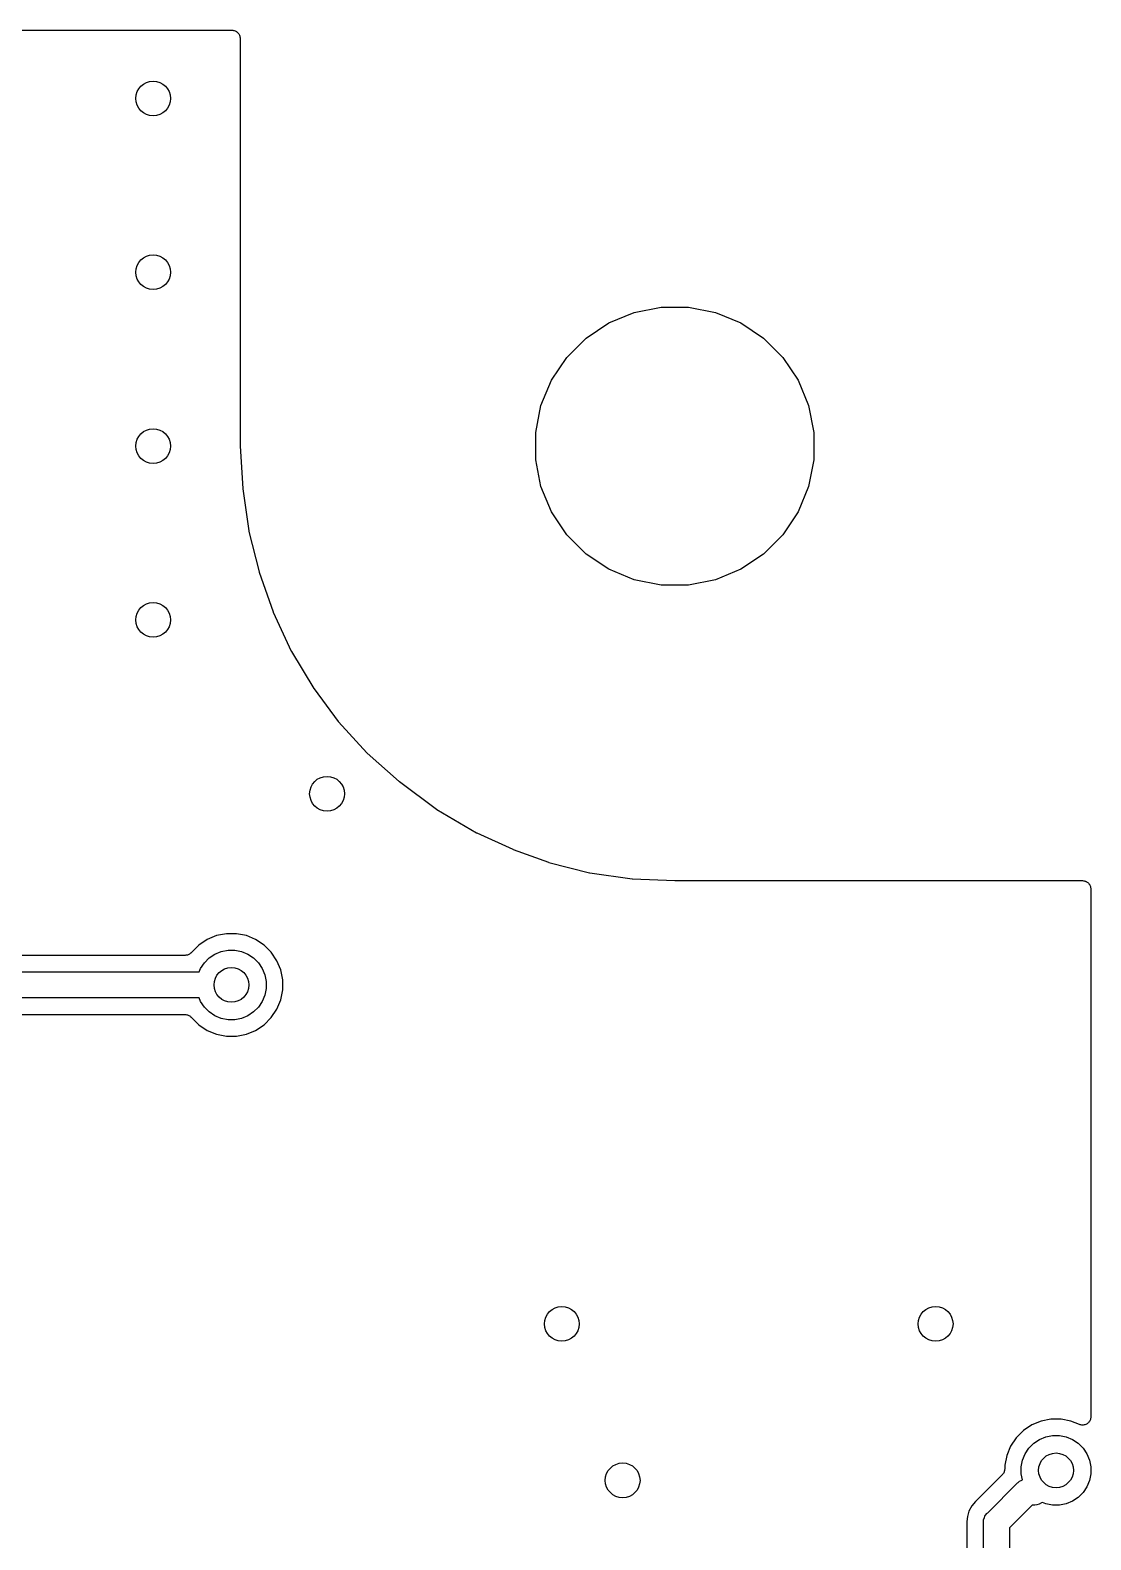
# Model space of a CAD drawing. Extents: x 100.2 to 129.8, y -164.8 to -95.2.
# Drawn here: x 117.59 to 129.78, y -112.58 to -95.22 of the extents above; entities that cross this region are included whole.
import ezdxf

# ---------------------------------------------------------------- set-up
doc = ezdxf.new("R2010")
doc.units = 0
doc.layers.add('BLACK', color=7, linetype='CONTINUOUS')

msp = doc.modelspace()

# ---------------------------------------------------------------- linework, layer by layer
at = {"layer": 'BLACK', "linetype": 'CONTINUOUS'}
for p, q in [((110.095, -95.215), (119.905, -95.215)), ((119.905, -95.215), (119.906, -95.215)), ((119.906, -95.215), (119.906, -95.215)), ((119.906, -95.215), (119.906, -95.215)), ((119.906, -95.215), (119.906, -95.215)), ((119.906, -95.215), (119.915, -95.216)), ((119.915, -95.216), (119.924, -95.217)), ((119.924, -95.217), (119.924, -95.217)), ((119.924, -95.217), (119.925, -95.217)), ((119.925, -95.217), (119.933, -95.22)), ((119.933, -95.22), (119.942, -95.222)), ((119.942, -95.222), (119.942, -95.223)), ((119.942, -95.223), (119.942, -95.223)), ((119.942, -95.223), (119.95, -95.227)), ((119.95, -95.227), (119.958, -95.231)), ((119.958, -95.231), (119.958, -95.231)), ((119.958, -95.231), (119.959, -95.232)), ((119.959, -95.232), (119.966, -95.237)), ((119.966, -95.237), (119.972, -95.243)), ((119.972, -95.243), (119.973, -95.243)), ((119.973, -95.243), (119.973, -95.243)), ((119.973, -95.243), (119.979, -95.251)), ((119.979, -95.251), (119.984, -95.257)), ((119.984, -95.257), (119.984, -95.258)), ((119.984, -95.258), (119.984, -95.258)), ((119.984, -95.258), (119.989, -95.266)), ((119.989, -95.266), (119.993, -95.274)), ((119.993, -95.274), (119.993, -95.274)), ((119.993, -95.274), (119.993, -95.274)), ((119.993, -95.274), (119.996, -95.283)), ((119.996, -95.283), (119.998, -95.291)), ((119.998, -95.291), (119.998, -95.292)), ((119.998, -95.292), (119.998, -95.292)), ((119.998, -95.292), (119.999, -95.301)), ((119.999, -95.301), (120, -95.31)), ((120, -95.31), (120, -99.999)), ((124.242, -98.582), (124.533, -98.462)), ((124.533, -98.462), (124.842, -98.4)), ((124.842, -98.4), (125.158, -98.4)), ((125.158, -98.4), (125.467, -98.462)), ((125.467, -98.462), (125.758, -98.582)), ((123.98, -98.757), (124.242, -98.582)), ((125.758, -98.582), (126.02, -98.757)), ((123.757, -98.98), (123.98, -98.757)), ((126.02, -98.757), (126.243, -98.98)), ((123.582, -99.242), (123.757, -98.98)), ((126.243, -98.98), (126.418, -99.242)), ((123.461, -99.533), (123.582, -99.242)), ((126.418, -99.242), (126.539, -99.533)), ((123.4, -99.842), (123.461, -99.533)), ((126.539, -99.533), (126.6, -99.842)), ((123.4, -100.158), (123.4, -99.842)), ((126.6, -99.842), (126.6, -100.158)), ((120, -99.999), (120, -100.001)), ((120, -100.001), (120.03, -100.488)), ((123.461, -100.467), (123.4, -100.158)), ((126.6, -100.158), (126.539, -100.467)), ((120.03, -100.488), (120.03, -100.492)), ((120.03, -100.492), (120.1, -100.977)), ((123.582, -100.758), (123.461, -100.467)), ((126.539, -100.467), (126.418, -100.758)), ((123.757, -101.02), (123.582, -100.758)), ((126.418, -100.758), (126.243, -101.02)), ((120.1, -100.977), (120.101, -100.982)), ((120.101, -100.982), (120.22, -101.448)), ((123.98, -101.243), (123.757, -101.02)), ((126.243, -101.02), (126.02, -101.243)), ((124.242, -101.418), (123.98, -101.243)), ((126.02, -101.243), (125.758, -101.418)), ((124.533, -101.539), (124.242, -101.418)), ((125.758, -101.418), (125.467, -101.539)), ((120.22, -101.448), (120.221, -101.452)), ((120.221, -101.452), (120.379, -101.908)), ((124.842, -101.6), (124.533, -101.539)), ((125.158, -101.6), (124.842, -101.6)), ((125.467, -101.539), (125.158, -101.6)), ((120.379, -101.908), (120.381, -101.912)), ((120.381, -101.912), (120.589, -102.358)), ((120.589, -102.358), (120.591, -102.362)), ((120.591, -102.362), (120.849, -102.788)), ((120.849, -102.788), (120.851, -102.792)), ((120.851, -102.792), (121.128, -103.168)), ((121.128, -103.168), (121.132, -103.172)), ((121.132, -103.172), (121.458, -103.528)), ((121.458, -103.528), (121.462, -103.532)), ((121.462, -103.532), (121.828, -103.859)), ((121.828, -103.859), (121.832, -103.861)), ((121.832, -103.861), (122.258, -104.178)), ((122.258, -104.178), (122.262, -104.181)), ((122.262, -104.181), (122.718, -104.449)), ((122.718, -104.449), (122.722, -104.451)), ((122.722, -104.451), (123.138, -104.639)), ((123.138, -104.639), (123.142, -104.641)), ((123.142, -104.641), (123.548, -104.789)), ((123.548, -104.789), (123.552, -104.791)), ((123.552, -104.791), (124.018, -104.909)), ((124.018, -104.909), (124.023, -104.91)), ((124.023, -104.91), (124.508, -104.98)), ((124.508, -104.98), (124.512, -104.98)), ((124.512, -104.98), (124.999, -105)), ((124.999, -105), (125.001, -105)), ((125.001, -105), (129.69, -105)), ((129.69, -105), (129.691, -105)), ((129.691, -105), (129.691, -105)), ((129.691, -105), (129.691, -105)), ((129.691, -105), (129.691, -105)), ((129.691, -105), (129.7, -105.001)), ((129.7, -105.001), (129.709, -105.002)), ((129.709, -105.002), (129.709, -105.002)), ((129.709, -105.002), (129.71, -105.002)), ((129.71, -105.002), (129.718, -105.005)), ((129.718, -105.005), (129.727, -105.007)), ((129.727, -105.007), (129.727, -105.008)), ((129.727, -105.008), (129.727, -105.008)), ((129.727, -105.008), (129.735, -105.012)), ((129.735, -105.012), (129.743, -105.016)), ((129.743, -105.016), (129.743, -105.016)), ((129.743, -105.016), (129.744, -105.017)), ((129.744, -105.017), (129.751, -105.022)), ((129.751, -105.022), (129.757, -105.028)), ((129.757, -105.028), (129.758, -105.028)), ((129.758, -105.028), (129.758, -105.029)), ((129.758, -105.029), (129.764, -105.036)), ((129.764, -105.036), (129.769, -105.042)), ((129.769, -105.042), (129.769, -105.043)), ((129.769, -105.043), (129.769, -105.043)), ((129.769, -105.043), (129.774, -105.051)), ((129.774, -105.051), (129.778, -105.059)), ((129.778, -105.059), (129.778, -105.059)), ((129.778, -105.059), (129.778, -105.059)), ((129.778, -105.059), (129.781, -105.068)), ((129.781, -105.068), (129.783, -105.077)), ((129.783, -105.077), (129.783, -105.077)), ((129.783, -105.077), (129.783, -105.077)), ((129.783, -105.077), (129.784, -105.086)), ((129.784, -105.086), (129.785, -105.095)), ((129.785, -105.095), (129.785, -111.17)), ((119.524, -105.742), (119.436, -105.829)), ((119.621, -105.677), (119.524, -105.742)), ((119.728, -105.633), (119.621, -105.677)), ((119.842, -105.61), (119.728, -105.633)), ((119.958, -105.61), (119.842, -105.61)), ((120.072, -105.633), (119.958, -105.61)), ((120.179, -105.677), (120.072, -105.633)), ((120.276, -105.742), (120.179, -105.677)), ((120.358, -105.824), (120.276, -105.742)), ((119.367, -105.86), (110.633, -105.86)), ((119.376, -105.859), (119.367, -105.86)), ((119.384, -105.858), (119.376, -105.859)), ((119.385, -105.858), (119.384, -105.858)), ((119.394, -105.856), (119.385, -105.858)), ((119.385, -105.858), (119.385, -105.858)), ((119.402, -105.853), (119.394, -105.856)), ((119.403, -105.853), (119.402, -105.853)), ((119.411, -105.849), (119.403, -105.853)), ((119.403, -105.853), (119.403, -105.853)), ((119.419, -105.845), (119.411, -105.849)), ((119.426, -105.839), (119.419, -105.844)), ((119.419, -105.844), (119.419, -105.844)), ((119.419, -105.844), (119.419, -105.845)), ((119.433, -105.833), (119.426, -105.839)), ((119.434, -105.832), (119.433, -105.833)), ((119.433, -105.833), (119.433, -105.833)), ((119.436, -105.829), (119.434, -105.832)), ((119.546, -106.011), (119.589, -105.945)), ((119.589, -105.945), (119.645, -105.889)), ((119.645, -105.889), (119.711, -105.846)), ((119.711, -105.846), (119.783, -105.815)), ((119.783, -105.815), (119.861, -105.8)), ((119.861, -105.8), (119.939, -105.8)), ((119.939, -105.8), (120.017, -105.815)), ((120.017, -105.815), (120.089, -105.846)), ((120.089, -105.846), (120.155, -105.889)), ((120.155, -105.889), (120.211, -105.945)), ((120.211, -105.945), (120.254, -106.011)), ((120.423, -105.921), (120.358, -105.824)), ((120.467, -106.028), (120.423, -105.921)), ((110.471, -106.05), (119.529, -106.05)), ((119.529, -106.05), (119.546, -106.011)), ((120.254, -106.011), (120.285, -106.083)), ((120.285, -106.083), (120.3, -106.161)), ((120.49, -106.142), (120.467, -106.028)), ((120.3, -106.239), (120.285, -106.317)), ((120.3, -106.161), (120.3, -106.239)), ((120.467, -106.372), (120.49, -106.258)), ((120.49, -106.258), (120.49, -106.142)), ((119.529, -106.35), (110.471, -106.35)), ((119.546, -106.389), (119.529, -106.35)), ((119.589, -106.455), (119.546, -106.389)), ((119.645, -106.511), (119.589, -106.455)), ((120.211, -106.455), (120.155, -106.511)), ((120.254, -106.389), (120.211, -106.455)), ((120.285, -106.317), (120.254, -106.389)), ((120.423, -106.479), (120.467, -106.372)), ((110.633, -106.54), (119.367, -106.54)), ((119.367, -106.54), (119.367, -106.54)), ((119.367, -106.54), (119.367, -106.54)), ((119.367, -106.54), (119.367, -106.54)), ((119.367, -106.54), (119.368, -106.54)), ((119.368, -106.54), (119.377, -106.541)), ((119.377, -106.541), (119.386, -106.542)), ((119.386, -106.542), (119.386, -106.542)), ((119.386, -106.542), (119.387, -106.542)), ((119.387, -106.542), (119.395, -106.545)), ((119.395, -106.545), (119.403, -106.547)), ((119.403, -106.547), (119.404, -106.548)), ((119.404, -106.548), (119.404, -106.548)), ((119.404, -106.548), (119.412, -106.552)), ((119.412, -106.552), (119.42, -106.556)), ((119.42, -106.556), (119.42, -106.556)), ((119.42, -106.556), (119.42, -106.557)), ((119.42, -106.557), (119.427, -106.562)), ((119.427, -106.562), (119.434, -106.568)), ((119.434, -106.568), (119.434, -106.568)), ((119.434, -106.568), (119.435, -106.569)), ((119.435, -106.569), (119.437, -106.571)), ((119.437, -106.571), (119.524, -106.658)), ((119.711, -106.554), (119.645, -106.511)), ((119.783, -106.585), (119.711, -106.554)), ((119.861, -106.6), (119.783, -106.585)), ((119.939, -106.6), (119.861, -106.6)), ((120.017, -106.585), (119.939, -106.6)), ((120.089, -106.554), (120.017, -106.585)), ((120.155, -106.511), (120.089, -106.554)), ((120.276, -106.658), (120.358, -106.576)), ((120.358, -106.576), (120.423, -106.479)), ((119.524, -106.658), (119.621, -106.723)), ((119.621, -106.723), (119.728, -106.767)), ((119.728, -106.767), (119.842, -106.79)), ((119.842, -106.79), (119.958, -106.79)), ((119.958, -106.79), (120.072, -106.767)), ((120.072, -106.767), (120.179, -106.723)), ((120.179, -106.723), (120.276, -106.658)), ((129.009, -111.327), (128.927, -111.409)), ((129.106, -111.262), (129.009, -111.327)), ((129.213, -111.218), (129.106, -111.262)), ((129.327, -111.195), (129.213, -111.218)), ((129.443, -111.195), (129.327, -111.195)), ((129.557, -111.218), (129.443, -111.195)), ((129.654, -111.258), (129.557, -111.218)), ((129.662, -111.26), (129.654, -111.258)), ((129.671, -111.263), (129.662, -111.26)), ((129.68, -111.264), (129.671, -111.263)), ((129.671, -111.263), (129.671, -111.263)), ((129.671, -111.263), (129.671, -111.263)), ((129.689, -111.265), (129.68, -111.264)), ((129.69, -111.265), (129.689, -111.265)), ((129.699, -111.264), (129.69, -111.265)), ((129.69, -111.265), (129.69, -111.265)), ((129.708, -111.263), (129.699, -111.264)), ((129.717, -111.26), (129.708, -111.263)), ((129.708, -111.263), (129.708, -111.263)), ((129.708, -111.263), (129.708, -111.263)), ((129.726, -111.258), (129.717, -111.26)), ((129.734, -111.254), (129.726, -111.258)), ((129.726, -111.258), (129.726, -111.258)), ((129.726, -111.258), (129.726, -111.258)), ((129.742, -111.249), (129.734, -111.254)), ((129.749, -111.243), (129.742, -111.249)), ((129.742, -111.249), (129.742, -111.249)), ((129.742, -111.249), (129.742, -111.249)), ((129.756, -111.238), (129.749, -111.243)), ((129.757, -111.238), (129.756, -111.238)), ((129.763, -111.23), (129.757, -111.237)), ((129.757, -111.237), (129.757, -111.238)), ((129.768, -111.224), (129.763, -111.23)), ((129.769, -111.223), (129.768, -111.224)), ((129.773, -111.215), (129.769, -111.223)), ((129.769, -111.223), (129.769, -111.223)), ((129.777, -111.207), (129.773, -111.215)), ((129.778, -111.207), (129.777, -111.207)), ((129.777, -111.207), (129.777, -111.207)), ((129.78, -111.198), (129.778, -111.207)), ((129.783, -111.19), (129.78, -111.198)), ((129.784, -111.18), (129.783, -111.189)), ((129.783, -111.189), (129.783, -111.189)), ((129.783, -111.189), (129.783, -111.19)), ((129.785, -111.171), (129.784, -111.18)), ((129.785, -111.17), (129.785, -111.171)), ((129.785, -111.171), (129.785, -111.171)), ((129.785, -111.171), (129.785, -111.171)), ((129.785, -111.171), (129.785, -111.171)), ((128.862, -111.506), (128.818, -111.613)), ((128.927, -111.409), (128.862, -111.506)), ((129.074, -111.53), (129.13, -111.474)), ((129.13, -111.474), (129.196, -111.431)), ((129.196, -111.431), (129.268, -111.4)), ((129.268, -111.4), (129.346, -111.385)), ((129.346, -111.385), (129.424, -111.385)), ((129.424, -111.385), (129.502, -111.4)), ((129.502, -111.4), (129.574, -111.431)), ((129.574, -111.431), (129.64, -111.474)), ((129.64, -111.474), (129.696, -111.53)), ((128.818, -111.613), (128.795, -111.727)), ((128.985, -111.746), (129, -111.668)), ((129, -111.668), (129.031, -111.596)), ((129.031, -111.596), (129.074, -111.53)), ((129.696, -111.53), (129.739, -111.596)), ((129.739, -111.596), (129.77, -111.668)), ((129.77, -111.668), (129.785, -111.746)), ((128.767, -111.836), (128.475, -112.128)), ((128.773, -111.829), (128.767, -111.836)), ((128.778, -111.822), (128.773, -111.829)), ((128.779, -111.822), (128.778, -111.822)), ((128.783, -111.814), (128.779, -111.821)), ((128.779, -111.821), (128.779, -111.822)), ((128.787, -111.806), (128.783, -111.814)), ((128.788, -111.805), (128.787, -111.806)), ((128.787, -111.806), (128.787, -111.806)), ((128.79, -111.797), (128.788, -111.805)), ((128.793, -111.788), (128.79, -111.797)), ((128.794, -111.779), (128.793, -111.787)), ((128.793, -111.787), (128.793, -111.788)), ((128.793, -111.788), (128.793, -111.788)), ((128.795, -111.77), (128.794, -111.779)), ((128.795, -111.727), (128.795, -111.769)), ((128.795, -111.769), (128.795, -111.769)), ((128.795, -111.769), (128.795, -111.769)), ((128.795, -111.769), (128.795, -111.769)), ((128.795, -111.769), (128.795, -111.77)), ((128.985, -111.824), (128.985, -111.746)), ((128.999, -111.893), (128.985, -111.824)), ((129.785, -111.824), (129.77, -111.902)), ((129.785, -111.746), (129.785, -111.824)), ((128.599, -112.273), (128.938, -111.934)), ((128.938, -111.934), (128.942, -111.928)), ((128.942, -111.928), (128.948, -111.924)), ((128.948, -111.924), (128.965, -111.91)), ((128.948, -111.924), (128.948, -111.924)), ((128.965, -111.91), (128.983, -111.9)), ((128.983, -111.9), (128.991, -111.896)), ((128.991, -111.896), (128.999, -111.893)), ((129.739, -111.974), (129.696, -112.04)), ((129.77, -111.902), (129.739, -111.974)), ((128.416, -112.194), (128.384, -112.253)), ((128.458, -112.142), (128.416, -112.194)), ((128.468, -112.135), (128.458, -112.142)), ((128.471, -112.132), (128.468, -112.135)), ((128.474, -112.129), (128.471, -112.132)), ((128.475, -112.128), (128.474, -112.129)), ((129.111, -112.185), (128.85, -112.446)), ((129.128, -112.185), (129.111, -112.185)), ((129.135, -112.186), (129.128, -112.185)), ((129.142, -112.185), (129.135, -112.186)), ((129.164, -112.183), (129.142, -112.185)), ((129.142, -112.185), (129.142, -112.185)), ((129.193, -112.174), (129.164, -112.183)), ((129.219, -112.16), (129.193, -112.174)), ((129.228, -112.153), (129.219, -112.16)), ((129.268, -112.17), (129.228, -112.153)), ((129.346, -112.185), (129.268, -112.17)), ((129.424, -112.185), (129.346, -112.185)), ((129.502, -112.17), (129.424, -112.185)), ((129.574, -112.139), (129.502, -112.17)), ((129.64, -112.096), (129.574, -112.139)), ((129.696, -112.04), (129.64, -112.096)), ((128.36, -112.372), (128.358, -112.384)), ((128.365, -112.317), (128.36, -112.372)), ((128.36, -112.372), (128.36, -112.372)), ((128.384, -112.253), (128.365, -112.317)), ((128.549, -112.384), (128.55, -112.376)), ((128.55, -112.376), (128.552, -112.354)), ((128.552, -112.354), (128.561, -112.326)), ((128.561, -112.326), (128.568, -112.313)), ((128.568, -112.313), (128.575, -112.3)), ((128.575, -112.3), (128.589, -112.283)), ((128.589, -112.283), (128.593, -112.277)), ((128.593, -112.277), (128.599, -112.273)), ((128.358, -112.384), (128.36, -112.396)), ((128.36, -112.396), (128.36, -112.397)), ((128.36, -112.397), (128.36, -112.401)), ((128.36, -112.401), (128.36, -112.405)), ((128.36, -112.405), (128.36, -121.42)), ((128.55, -112.391), (128.549, -112.384)), ((128.55, -121.538), (128.55, -112.391)), ((128.85, -112.446), (128.85, -121.593))]:
    msp.add_line(p, q, dxfattribs=at)
at = {"layer": 'BLACK'}
for centre in [(119, -96), (119, -98), (119, -100), (119, -102), (121, -104), (119.9, -106.2), (123.7, -110.1), (128, -110.1), (129.385, -111.785), (124.4, -111.9)]:
    msp.add_circle(centre, 0.2, dxfattribs=at)

doc.saveas('drawing.dxf')
